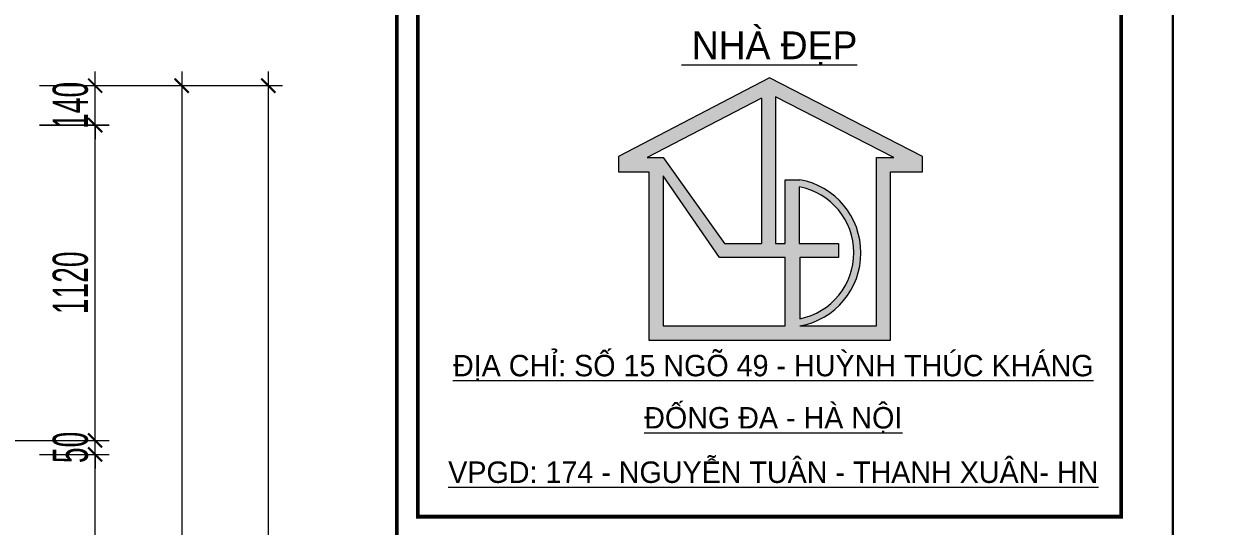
# Model space of a CAD drawing. Header units: millimetres. Extents: x 1336014 to 2939047, y -333549 to -60566.
# Drawn here: x 1411182 to 1415437, y -177754 to -175969 of the extents above; entities that cross this region are included whole.
import ezdxf
from ezdxf.enums import TextEntityAlignment as Align

# ---------------------------------------------------------------- set-up
doc = ezdxf.new("R2010")
doc.units = ezdxf.units.MM
doc.header["$MEASUREMENT"] = 0
for name, color, linetype, lineweight in [('05.Text', 253, 'Continuous', 18), ('08.Dim', 156, 'Continuous', 15), ('09.Hatch', 250, 'Continuous', 5), ('11.Khung bo', 32, 'Continuous', 50), ('12.Khung', 36, 'Continuous', 25)]:
    doc.layers.add(name, color=color, linetype=linetype, lineweight=lineweight)
doc.layers.add('NHO', color=8, linetype='Continuous')
doc.layers.add('Tpl_Bound', color=1, linetype='Continuous', plot=False)
doc.styles.add('TT5_Text Dim', font='hoatbif.shx', dxfattribs={"width": 0.6})
doc.styles.add('VnAvantH', font='')
doc.styles.get('VnAvantH').set_extended_font_data('.VnAvantH')
doc.dimstyles.new('TT5_Dim 1-50', dxfattribs={"dimscale": 50, "dimtxt": 2.5, "dimasz": 1, "dimexe": 1, "dimexo": 0.5, "dimgap": 0.5, "dimtad": 1, "dimdec": 0, "dimzin": 0, "dimdsep": 46, "dimtxsty": 'TT5_Text Dim', "dimblk": 'ARCHTICK', "dimcen": 0, "dimdle": 1, "dimclrd": 256, "dimclre": 256, "dimclrt": 1, "dimadec": 0, "dimazin": 0, "dimtfac": 0.015, "dimtdec": 0, "dimtix": 1, "dimtmove": 2, "dimatfit": 3, "dimldrblk": 'DOT', "dimfxl": 1, "dimtolj": 1, "dimtzin": 0, "dimlwd": -1, "dimlwe": -1, "dimarcsym": 1})

# ---------------------------------------------------------------- blocks, each defined once
blk = doc.blocks.new('100')
at = {"layer": '09.Hatch'}
h = blk.add_hatch(color=3, dxfattribs=at)
h.paths.add_polyline_path([(1897638.5, -927179.9), (1897638.5, -927286.8), (1897855.4, -927286.8), (1897855.4, -928484.2), (1898823.6, -928484.2), (1899573.6, -928484.2), (1899573.6, -927286.9), (1899800.7, -927286.9), (1899800.7, -927178.9), (1898712.6, -926620.5)])
h.paths.add_polyline_path([(1898756.1, -926755.6), (1899595.9, -927186.6), (1899473.2, -927186.6), (1899473.2, -928383.9), (1898928.6, -928383.9, 0.834181), (1898928.6, -927344.4), (1898823.6, -927344.4), (1898823.6, -927796.6), (1898756.1, -927796.6)], flags=16)
h.paths.add_polyline_path([(1898655.7, -927796.5), (1898393.2, -927796.5), (1897955.8, -927186.4), (1897843.2, -927186.4), (1898655.7, -926763.3)], flags=16)
h.paths.add_polyline_path([(1898928.6, -928332.8), (1898928.6, -927897.8), (1899202.3, -927897.8), (1899202.3, -927797.5), (1898924.2, -927797.5), (1898924.2, -927394.6, -0.822042)], flags=16)
h.paths.add_polyline_path([(1898357.1, -927897.8), (1898823.6, -927897.8), (1898823.6, -928383.9), (1897955.8, -928383.9), (1897955.8, -927315.8)], flags=16)
at = {"layer": '05.Text'}
for p, q in [((1898712.6, -926620.5), (1897638.5, -927179.9)), ((1899800.7, -927178.9), (1898712.6, -926620.5)), ((1899800.7, -927178.9), (1898712.6, -926620.5)), ((1899800.7, -927178.9), (1898712.6, -926620.5)), ((1898655.7, -926763.3), (1897843.2, -927186.4)), ((1898655.7, -926763.3), (1897843.2, -927186.4)), ((1898655.7, -926763.3), (1897843.2, -927186.4)), ((1898655.7, -926763.3), (1898655.7, -927796.5)), ((1898655.7, -926763.3), (1898655.7, -927796.5)), ((1898655.7, -926763.3), (1898655.7, -927796.5)), ((1899595.9, -927186.6), (1898756.1, -926755.6)), ((1898756.1, -926755.6), (1898756.1, -927796.6)), ((1899595.9, -927186.6), (1898756.1, -926755.6)), ((1898756.1, -926755.6), (1898756.1, -927796.6)), ((1899595.9, -927186.6), (1898756.1, -926755.6)), ((1898756.1, -926755.6), (1898756.1, -927796.6)), ((1897638.5, -927179.9), (1897638.5, -927286.8)), ((1897843.2, -927186.4), (1897955.8, -927186.4)), ((1897955.8, -927186.4), (1897955.8, -927186.4)), ((1897955.8, -927186.4), (1898393.2, -927796.5)), ((1899473.2, -928383.9), (1899473.2, -927186.6)), ((1899473.2, -927186.6), (1899595.9, -927186.6)), ((1899473.2, -928383.9), (1899473.2, -927186.6)), ((1899473.2, -927186.6), (1899595.9, -927186.6)), ((1899473.2, -928383.9), (1899473.2, -927186.6)), ((1899473.2, -927186.6), (1899595.9, -927186.6)), ((1899800.7, -927286.9), (1899800.7, -927178.9)), ((1899800.7, -927286.9), (1899800.7, -927178.9)), ((1899800.7, -927286.9), (1899800.7, -927178.9)), ((1897638.5, -927286.8), (1897855.4, -927286.8)), ((1897855.4, -927286.8), (1897855.4, -928484.2)), ((1899573.6, -928484.2), (1899573.6, -927286.9)), ((1899573.6, -927286.9), (1899800.7, -927286.9)), ((1897955.8, -927315.8), (1897955.8, -928383.9)), ((1898357.1, -927897.8), (1897955.8, -927315.8)), ((1898823.6, -927796.6), (1898823.6, -927344.4)), ((1898823.6, -927796.6), (1898823.6, -927344.4)), ((1898823.6, -927344.4), (1898928.6, -927344.4)), ((1898924.2, -927394.6), (1898924.2, -927797.5)), ((1898393.2, -927796.5), (1898655.7, -927796.5)), ((1898756.1, -927796.6), (1898823.6, -927796.6)), ((1898924.2, -927797.5), (1899202.3, -927797.5)), ((1899202.3, -927797.5), (1899202.3, -927897.8)), ((1898823.6, -927897.8), (1898357.1, -927897.8)), ((1898823.6, -928383.9), (1898823.6, -927897.8)), ((1899202.3, -927897.8), (1898928.6, -927897.8)), ((1898928.6, -927897.8), (1898928.6, -928332.8)), ((1897955.8, -928383.9), (1898823.6, -928383.9)), ((1898928.6, -928383.9), (1899473.2, -928383.9)), ((1897855.4, -928484.2), (1898823.6, -928484.2)), ((1898823.6, -928484.2), (1899573.6, -928484.2))]:
    blk.add_line(p, q, dxfattribs=at)
for radius, start, end in [(528.3, 280.33157, 79.66843), (478.1, 281.42979, 79.11639), (478.1, 281.42979, 79.11639), (478.1, 281.42979, 79.11639)]:
    blk.add_arc((1898833.9, -927864.1), radius, start, end, dxfattribs=at)
at = {"layer": '11.Khung bo', "const_width": 26.7}
for points in [[(1860913, -945239.8), (1860913, -916940.1), (1896062.6, -916940.1), (1896062.6, -945239.8)], [(1860913, -945239.8), (1860913, -916940.1), (1896062.6, -916940.1), (1896062.6, -945239.8)], [(1860913, -945239.8), (1860913, -916940.1), (1896062.6, -916940.1), (1896062.6, -945239.8)], [(1896212.6, -929740), (1901212.6, -929740), (1901212.6, -924940), (1896212.6, -924940)], [(1896212.6, -929740), (1901212.6, -929740), (1901212.6, -924940), (1896212.6, -924940)], [(1896212.6, -929740), (1901212.6, -929740), (1901212.6, -924940), (1896212.6, -924940)]]:
    blk.add_lwpolyline(points, close=True, dxfattribs=at)
at = {"layer": '12.Khung'}
blk.add_lwpolyline([(1901579.2, -945939.8), (1901579.2, -916240.1), (1859579.6, -916240.1), (1859579.6, -945939.8)], close=True, dxfattribs=at)
blk.add_lwpolyline([(1901579.2, -945939.8), (1901579.2, -916240.1), (1859579.6, -916240.1), (1859579.6, -945939.8)], close=True, dxfattribs=at)
blk.add_lwpolyline([(1901579.2, -945939.8), (1901579.2, -916240.1), (1859579.6, -916240.1), (1859579.6, -945939.8)], close=True, dxfattribs=at)
at = {"layer": '05.Text', "style": 'VnAvantH'}
for s, height, p in [('%%U nhµ ®Ñp', 197.998, (1898711.5, -926487.1)), ('%%U®Þa chØ: sè 15 ngâ 49 - huúnh thóc kh¸ng', 152.459, (1898739.3, -928741.9)), ('%%U®èng ®a - hµ néi', 152.459, (1898739.3, -929113.1)), ('%%Uvpgd: 174 - nguyÔn tu©n - thanh xu©n- hn', 152.459, (1898739.3, -929500.1))]:
    blk.add_text(s, height=height, dxfattribs=at).set_placement(p, align=Align.CENTER)
blk = doc.blocks.new('_ARCHTICK')
at = {"const_width": 0.15}
blk.add_lwpolyline([(-0.5, -0.5), (0.5, 0.5)], dxfattribs=at)
blk = doc.blocks.new('*D2247')
at = {"layer": '08.Dim', "transparency": 16777216}
for p, q in [((1411435.1, -176188.4), (1411435.1, -176138.4)), ((1411237.6, -176188.4), (1411485.1, -176188.4)), ((1411435.1, -176328.4), (1411435.1, -176188.4)), ((1411237.6, -176328.4), (1411485.1, -176328.4)), ((1411435.1, -176328.4), (1411435.1, -176378.4))]:
    blk.add_line(p, q, dxfattribs=at)
at = {"layer": 'Defpoints', "color": 0, "transparency": 16777216}
for p in [(1411212.6, -176188.4), (1411435.1, -176188.4), (1411212.6, -176328.4)]:
    blk.add_point(p, dxfattribs=at)
at = {"layer": '08.Dim', "transparency": 16777216, "xscale": 50, "yscale": 50, "zscale": 50}
for p, rotation in [((1411435.1, -176188.4), 270), ((1411435.1, -176328.4), 90)]:
    blk.add_blockref('_ARCHTICK', p, dxfattribs=dict(at, rotation=rotation))
at = {"layer": '08.Dim', "color": 1, "transparency": 16777216, "insert": (1411347.6, -176258.4), "char_height": 125, "attachment_point": 5, "rotation": 90, "style": 'TT5_Text Dim'}
blk.add_mtext('\\A1;140', dxfattribs=at)
blk = doc.blocks.new('_DOT')
blk.add_line((-0.5, 0), (-1, 0))
at = {"const_width": 0.5}
blk.add_lwpolyline([(-0.25, 0, 1), (0.25, 0, 1)], format="xyb", close=True, dxfattribs=at)
blk = doc.blocks.new('DOT')
at = {"layer": 'NHO', "color": 0, "linetype": 'ByBlock'}
blk.add_line((-0.5, 0), (-1, 0), dxfattribs=at)
at = {"layer": 'NHO', "color": 0, "linetype": 'ByBlock', "const_width": 0.5}
blk.add_lwpolyline([(-0.25, 0, 1), (0.25, 0, 1)], format="xyb", close=True, dxfattribs=at)
blk = doc.blocks.new('*D2248')
at = {"layer": '08.Dim', "transparency": 16777216}
for p, q in [((1411743.1, -176138.4), (1411743.1, -183158.4)), ((1411237.6, -176188.4), (1411793.1, -176188.4)), ((1411237.6, -183108.4), (1411793.1, -183108.4))]:
    blk.add_line(p, q, dxfattribs=at)
at = {"layer": 'Defpoints', "color": 0, "transparency": 16777216}
for p in [(1411212.6, -176188.4), (1411212.6, -183108.4), (1411743.1, -183108.4)]:
    blk.add_point(p, dxfattribs=at)
at = {"layer": '08.Dim', "transparency": 16777216, "xscale": 50, "yscale": 50, "zscale": 50}
for p, rotation in [((1411743.1, -176188.4), 90), ((1411743.1, -183108.4), 270)]:
    blk.add_blockref('_ARCHTICK', p, dxfattribs=dict(at, rotation=rotation))
at = {"layer": '08.Dim', "color": 1, "transparency": 16777216, "insert": (1411655.6, -179648.4), "char_height": 125, "attachment_point": 5, "rotation": 90, "style": 'TT5_Text Dim'}
blk.add_mtext('\\A1;6920', dxfattribs=at)
blk = doc.blocks.new('*D2249')
at = {"layer": '08.Dim', "transparency": 16777216}
for p, q in [((1412051.1, -183158.4), (1412051.1, -176138.4)), ((1411237.6, -176188.4), (1412101.1, -176188.4)), ((1411237.6, -183108.4), (1412101.1, -183108.4))]:
    blk.add_line(p, q, dxfattribs=at)
at = {"layer": 'Defpoints', "color": 0, "transparency": 16777216}
for p in [(1411212.6, -176188.4), (1412051.1, -176188.4), (1411212.6, -183108.4)]:
    blk.add_point(p, dxfattribs=at)
at = {"layer": '08.Dim', "transparency": 16777216, "xscale": 50, "yscale": 50, "zscale": 50}
for p, rotation in [((1412051.1, -176188.4), 90), ((1412051.1, -183108.4), 270)]:
    blk.add_blockref('_ARCHTICK', p, dxfattribs=dict(at, rotation=rotation))
at = {"layer": '08.Dim', "color": 1, "transparency": 16777216, "insert": (1411963.6, -179648.4), "char_height": 125, "attachment_point": 5, "rotation": 90, "style": 'TT5_Text Dim'}
blk.add_mtext('\\A1;6920', dxfattribs=at)
blk = doc.blocks.new('*D2302')
at = {"layer": '08.Dim', "transparency": 16777216}
for p, q in [((1411435.1, -178949.9), (1411435.1, -177449.9)), ((1411237.6, -177499.9), (1411485.1, -177499.9)), ((1411237.6, -178899.9), (1411485.1, -178899.9))]:
    blk.add_line(p, q, dxfattribs=at)
at = {"layer": 'Defpoints', "color": 0, "transparency": 16777216}
for p in [(1411212.6, -177499.9), (1411435.1, -177499.9), (1411212.6, -178899.9)]:
    blk.add_point(p, dxfattribs=at)
at = {"layer": '08.Dim', "transparency": 16777216, "xscale": 50, "yscale": 50, "zscale": 50}
for p, rotation in [((1411435.1, -177499.9), 90), ((1411435.1, -178899.9), 270)]:
    blk.add_blockref('_ARCHTICK', p, dxfattribs=dict(at, rotation=rotation))
at = {"layer": '08.Dim', "color": 1, "transparency": 16777216, "insert": (1411347.6, -178199.9), "char_height": 125, "attachment_point": 5, "rotation": 90, "style": 'TT5_Text Dim'}
blk.add_mtext('\\A1;1400', dxfattribs=at)
blk = doc.blocks.new('*D2303')
at = {"layer": '08.Dim', "transparency": 16777216}
for p, q in [((1411435.1, -177449.9), (1411435.1, -177399.9)), ((1411237.6, -177449.9), (1411485.1, -177449.9)), ((1411435.1, -177499.9), (1411435.1, -177449.9)), ((1411237.6, -177499.9), (1411485.1, -177499.9)), ((1411435.1, -177499.9), (1411435.1, -177549.9))]:
    blk.add_line(p, q, dxfattribs=at)
at = {"layer": 'Defpoints', "color": 0, "transparency": 16777216}
for p in [(1411212.6, -177449.9), (1411435.1, -177449.9), (1411212.6, -177499.9)]:
    blk.add_point(p, dxfattribs=at)
at = {"layer": '08.Dim', "transparency": 16777216, "xscale": 50, "yscale": 50, "zscale": 50}
for p, rotation in [((1411435.1, -177449.9), 270), ((1411435.1, -177499.9), 90)]:
    blk.add_blockref('_ARCHTICK', p, dxfattribs=dict(at, rotation=rotation))
at = {"layer": '08.Dim', "color": 1, "transparency": 16777216, "insert": (1411347.6, -177474.9), "char_height": 125, "attachment_point": 5, "rotation": 90, "style": 'TT5_Text Dim'}
blk.add_mtext('\\A1;50', dxfattribs=at)
blk = doc.blocks.new('*D2304')
at = {"layer": '08.Dim', "transparency": 16777216}
for p, q in [((1411435.1, -177499.9), (1411435.1, -176279.4)), ((1411237.6, -176329.4), (1411485.1, -176329.4)), ((1410841.8, -177449.9), (1411485.1, -177449.9))]:
    blk.add_line(p, q, dxfattribs=at)
at = {"layer": 'Defpoints', "color": 0, "transparency": 16777216}
for p in [(1411212.6, -176329.4), (1411435.1, -176329.4), (1410816.8, -177449.9)]:
    blk.add_point(p, dxfattribs=at)
at = {"layer": '08.Dim', "transparency": 16777216, "xscale": 50, "yscale": 50, "zscale": 50}
for p, rotation in [((1411435.1, -176329.4), 90), ((1411435.1, -177449.9), 270)]:
    blk.add_blockref('_ARCHTICK', p, dxfattribs=dict(at, rotation=rotation))
at = {"layer": '08.Dim', "color": 1, "transparency": 16777216, "insert": (1411347.6, -176889.6), "char_height": 125, "attachment_point": 5, "rotation": 90, "style": 'TT5_Text Dim'}
blk.add_mtext('\\A1;1120', dxfattribs=at)

msp = doc.modelspace()

# ---------------------------------------------------------------- linework, layer by layer
at = {"layer": 'Tpl_Bound', "color": 1}
for points in [[(1394265.8, -185820.9), (1394265.8, -170971), (1415265.6, -170971), (1415265.6, -185820.9)], [(1415265.6, -191970.8), (1415265.6, -170971), (1430115.5, -170971), (1430115.5, -191970.8)]]:
    msp.add_lwpolyline(points, close=True, dxfattribs=at)

# ---------------------------------------------------------------- block references
at = {"layer": '05.Text', "xscale": 0.5, "yscale": 0.5, "zscale": 0.5}
msp.add_blockref('100', (464476, 287149), dxfattribs=at)
at = {"layer": '05.Text', "xscale": 0.5, "yscale": 0.5, "zscale": 0.5, "rotation": 270}
msp.add_blockref('100', (1888235.5, 758818.8), dxfattribs=at)

# ---------------------------------------------------------------- dimensions: what is measured, and where the dimension line sits
at = {"layer": '08.Dim'}
for base, p1, p2, picture, middle in [((1411435.1, -176188.4), (1411212.6, -176328.4), (1411212.6, -176188.4), '*D2247', (1411347.6, -176258.4)), ((1411743.1, -183108.4), (1411212.6, -176188.4), (1411212.6, -183108.4), '*D2248', (1411655.6, -179648.4)), ((1412051.1, -176188.4), (1411212.6, -183108.4), (1411212.6, -176188.4), '*D2249', (1411963.6, -179648.4)), ((1411435.0691, -176329.3824), (1410816.7976, -177449.8637), (1411212.5949, -176329.3824), '*D2304', (1411347.5691, -176889.6231)), ((1411435.1, -177449.9), (1411212.6, -177499.9), (1411212.6, -177449.9), '*D2303', (1411347.6, -177474.9)), ((1411435.1, -177499.9), (1411212.6, -178899.9), (1411212.6, -177499.9), '*D2302', (1411347.6, -178199.9))]:
    dim = msp.add_linear_dim(base=base, p1=p1, p2=p2, angle=90, dimstyle='TT5_Dim 1-50', override={"dimldrblk": 'DOT'}, dxfattribs=at)
    dim.commit()
    dim.dimension.update_dxf_attribs({"geometry": picture, "text_midpoint": middle})

doc.saveas('drawing.dxf')
